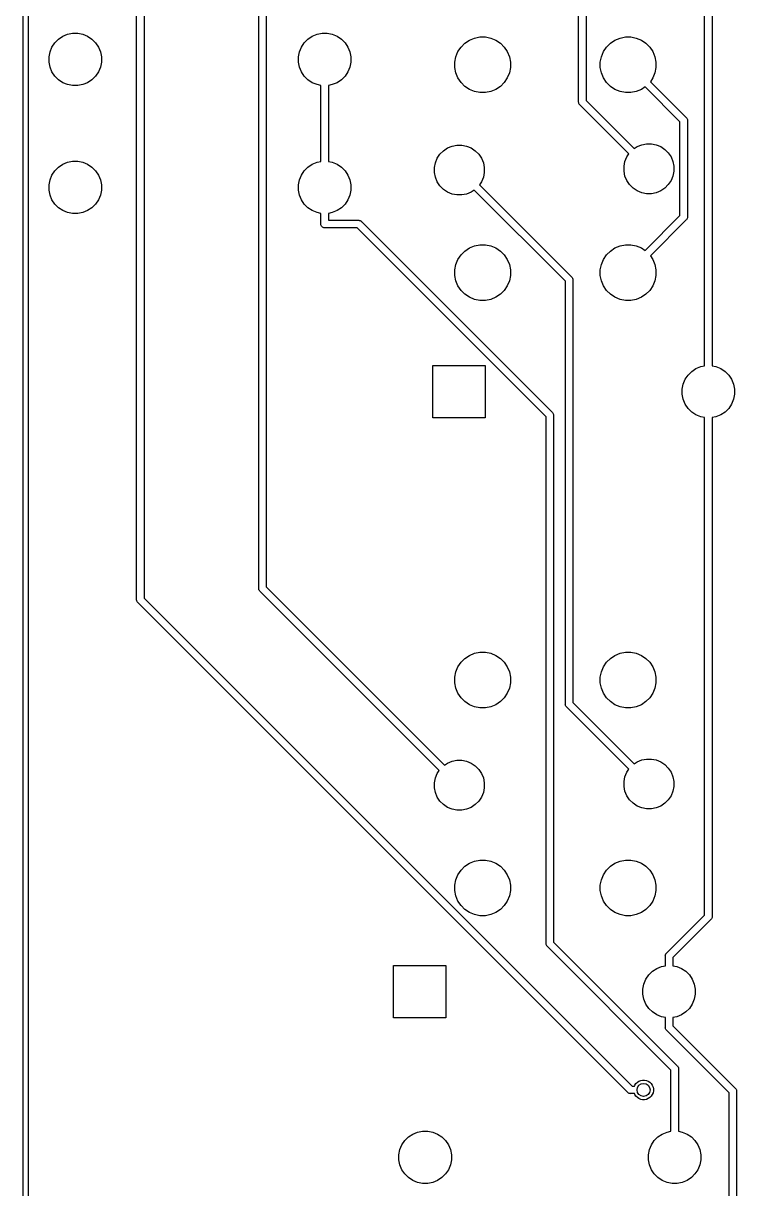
# Model space of a CAD drawing. Extents: x 69 to 169, y -148 to -48.
# Drawn here: x 79.86 to 101.64, y -125.65 to -90.04 of the extents above; entities that cross this region are included whole.
import ezdxf

# ---------------------------------------------------------------- set-up
doc = ezdxf.new("R2010")
doc.units = 0
doc.layers.add('BLACK', color=7, linetype='CONTINUOUS')

msp = doc.modelspace()

# ---------------------------------------------------------------- linework, layer by layer
at = {"layer": 'BLACK', "linetype": 'CONTINUOUS'}
for p, q in [((83.3168, -107.654), (83.3168, -73.861)), ((83.5454, -73.8193), (83.5454, -107.613)), ((79.855, -148.126), (79.855, -78.7612)), ((80.005, -78.7335), (80.005, -148.055)), ((100.666, -100.507), (100.666, -84.8597)), ((100.894, -84.818), (100.894, -100.507)), ((96.8182, -92.4499), (96.8182, -85.2629)), ((97.0468, -85.2212), (97.0468, -92.4082)), ((87.0457, -107.304), (87.0457, -85.483)), ((87.2743, -85.483), (87.2743, -107.263)), ((81.0611, -90.441), (81.2066, -90.3807)), ((81.2066, -90.3807), (81.3612, -90.35)), ((81.3612, -90.35), (81.5188, -90.35)), ((81.5188, -90.35), (81.6734, -90.3807)), ((81.6734, -90.3807), (81.8189, -90.441)), ((88.6811, -90.441), (88.8266, -90.3807)), ((88.8266, -90.3807), (88.9812, -90.35)), ((88.9812, -90.35), (89.1388, -90.35)), ((89.1388, -90.35), (89.2934, -90.3807)), ((89.2934, -90.3807), (89.4389, -90.441)), ((80.6707, -90.9166), (80.731, -90.7711)), ((80.731, -90.7711), (80.8186, -90.64)), ((80.8186, -90.64), (80.93, -90.5286)), ((80.93, -90.5286), (81.0611, -90.441)), ((81.8189, -90.441), (81.95, -90.5286)), ((81.95, -90.5286), (82.0614, -90.64)), ((82.0614, -90.64), (82.149, -90.7711)), ((82.149, -90.7711), (82.2093, -90.9166)), ((88.2907, -90.9166), (88.351, -90.7711)), ((88.351, -90.7711), (88.4386, -90.64)), ((88.4386, -90.64), (88.55, -90.5286)), ((88.55, -90.5286), (88.6811, -90.441)), ((89.4389, -90.441), (89.57, -90.5286)), ((89.57, -90.5286), (89.6814, -90.64)), ((89.6814, -90.64), (89.769, -90.7711)), ((89.769, -90.7711), (89.8293, -90.9166)), ((93.1317, -90.9104), (93.2248, -90.7712)), ((93.2248, -90.7712), (93.3432, -90.6528)), ((93.3432, -90.6528), (93.4824, -90.5597)), ((93.4824, -90.5597), (93.6371, -90.4957)), ((93.6371, -90.4957), (93.8013, -90.463)), ((93.8013, -90.463), (93.9687, -90.463)), ((93.9687, -90.463), (94.1329, -90.4957)), ((94.1329, -90.4957), (94.2876, -90.5597)), ((94.2876, -90.5597), (94.4268, -90.6528)), ((94.4268, -90.6528), (94.5452, -90.7712)), ((94.5452, -90.7712), (94.6383, -90.9104)), ((97.5767, -90.9104), (97.6698, -90.7712)), ((97.6698, -90.7712), (97.7882, -90.6528)), ((97.7882, -90.6528), (97.9274, -90.5597)), ((97.9274, -90.5597), (98.0821, -90.4957)), ((98.0821, -90.4957), (98.2463, -90.463)), ((98.2463, -90.463), (98.4137, -90.463)), ((98.4137, -90.463), (98.5779, -90.4957)), ((98.5779, -90.4957), (98.7326, -90.5597)), ((98.7326, -90.5597), (98.8718, -90.6528)), ((98.8718, -90.6528), (98.9902, -90.7712)), ((98.9902, -90.7712), (99.0833, -90.9104)), ((80.64, -91.0712), (80.6707, -90.9166)), ((80.64, -91.2288), (80.64, -91.0712)), ((82.2093, -90.9166), (82.24, -91.0712)), ((82.24, -91.0712), (82.24, -91.2288)), ((88.26, -91.0712), (88.2907, -90.9166)), ((88.26, -91.2288), (88.26, -91.0712)), ((89.8293, -90.9166), (89.86, -91.0712)), ((89.86, -91.0712), (89.86, -91.2288)), ((93.035, -91.2293), (93.0677, -91.0651)), ((93.0677, -91.0651), (93.1317, -90.9104)), ((94.6383, -90.9104), (94.7023, -91.0651)), ((94.7023, -91.0651), (94.735, -91.2293)), ((97.48, -91.2293), (97.5127, -91.0651)), ((97.5127, -91.0651), (97.5767, -90.9104)), ((99.0833, -90.9104), (99.1473, -91.0651)), ((99.1473, -91.0651), (99.18, -91.2293)), ((80.6707, -91.3834), (80.64, -91.2288)), ((80.731, -91.5289), (80.6707, -91.3834)), ((82.2093, -91.3834), (82.149, -91.5289)), ((82.24, -91.2288), (82.2093, -91.3834)), ((88.2907, -91.3834), (88.26, -91.2288)), ((88.351, -91.5289), (88.2907, -91.3834)), ((89.8293, -91.3834), (89.769, -91.5289)), ((89.86, -91.2288), (89.8293, -91.3834)), ((93.035, -91.3967), (93.035, -91.2293)), ((93.0677, -91.5609), (93.035, -91.3967)), ((94.735, -91.3967), (94.7023, -91.5609)), ((94.735, -91.2293), (94.735, -91.3967)), ((97.48, -91.3967), (97.48, -91.2293)), ((97.5127, -91.5609), (97.48, -91.3967)), ((99.18, -91.3967), (99.1473, -91.5609)), ((99.18, -91.2293), (99.18, -91.3967)), ((80.8186, -91.66), (80.731, -91.5289)), ((80.93, -91.7714), (80.8186, -91.66)), ((81.0611, -91.859), (80.93, -91.7714)), ((81.2066, -91.9193), (81.0611, -91.859)), ((81.8189, -91.859), (81.6734, -91.9193)), ((81.95, -91.7714), (81.8189, -91.859)), ((82.0614, -91.66), (81.95, -91.7714)), ((82.149, -91.5289), (82.0614, -91.66)), ((88.4386, -91.66), (88.351, -91.5289)), ((88.55, -91.7714), (88.4386, -91.66)), ((88.6811, -91.859), (88.55, -91.7714)), ((88.8266, -91.9193), (88.6811, -91.859)), ((89.4389, -91.859), (89.2934, -91.9193)), ((89.57, -91.7714), (89.4389, -91.859)), ((89.6814, -91.66), (89.57, -91.7714)), ((89.769, -91.5289), (89.6814, -91.66)), ((93.1317, -91.7156), (93.0677, -91.5609)), ((93.2248, -91.8548), (93.1317, -91.7156)), ((93.3432, -91.9732), (93.2248, -91.8548)), ((94.5452, -91.8548), (94.4268, -91.9732)), ((94.6383, -91.7156), (94.5452, -91.8548)), ((94.7023, -91.5609), (94.6383, -91.7156)), ((97.5767, -91.7156), (97.5127, -91.5609)), ((97.6698, -91.8548), (97.5767, -91.7156)), ((97.7882, -91.9732), (97.6698, -91.8548)), ((99.0833, -91.7156), (99.0076, -91.8289)), ((99.0076, -91.8289), (100.103, -92.9244)), ((99.1473, -91.5609), (99.0833, -91.7156)), ((81.3612, -91.95), (81.2066, -91.9193)), ((81.5188, -91.95), (81.3612, -91.95)), ((81.6734, -91.9193), (81.5188, -91.95)), ((88.9457, -91.9429), (88.8266, -91.9193)), ((88.9457, -94.2671), (88.9457, -91.9429)), ((89.2934, -91.9193), (89.1743, -91.9429)), ((89.1743, -91.9429), (89.1743, -94.2671)), ((93.4824, -92.0663), (93.3432, -91.9732)), ((93.6371, -92.1303), (93.4824, -92.0663)), ((93.8013, -92.163), (93.6371, -92.1303)), ((93.9687, -92.163), (93.8013, -92.163)), ((94.1329, -92.1303), (93.9687, -92.163)), ((94.2876, -92.0663), (94.1329, -92.1303)), ((94.4268, -91.9732), (94.2876, -92.0663)), ((97.9274, -92.0663), (97.7882, -91.9732)), ((98.0821, -92.1303), (97.9274, -92.0663)), ((98.2463, -92.163), (98.0821, -92.1303)), ((98.4137, -92.163), (98.2463, -92.163)), ((98.5779, -92.1303), (98.4137, -92.163)), ((98.7326, -92.0663), (98.5779, -92.1303)), ((98.8459, -91.9906), (98.7326, -92.0663)), ((99.9119, -93.0565), (98.8459, -91.9906)), ((96.8176, -92.4555), (96.8182, -92.4499)), ((96.8199, -92.4779), (96.8176, -92.4555)), ((96.8235, -92.4898), (96.8199, -92.4779)), ((96.8264, -92.4995), (96.8235, -92.4898)), ((96.837, -92.5193), (96.8264, -92.4995)), ((96.8424, -92.5259), (96.837, -92.5193)), ((96.8477, -92.5324), (96.8424, -92.5259)), ((96.8513, -92.5367), (96.8477, -92.5324)), ((96.8477, -92.5324), (96.8477, -92.5324)), ((96.8556, -92.5403), (96.8513, -92.5367)), ((98.3509, -94.0355), (96.8556, -92.5403)), ((97.0468, -92.4082), (98.5125, -93.8739)), ((100.103, -92.9244), (100.107, -92.928)), ((100.107, -92.928), (100.122, -92.9454)), ((99.9119, -95.9195), (99.9119, -93.0565)), ((100.122, -92.9454), (100.132, -92.9652)), ((100.132, -92.9652), (100.139, -92.9868)), ((100.139, -92.9868), (100.14, -93.0036)), ((100.14, -93.0036), (100.14, -93.0036)), ((100.14, -93.0036), (100.141, -93.0092)), ((100.141, -93.0092), (100.14, -93.0148)), ((100.14, -93.0148), (100.14, -95.9612)), ((92.5821, -94.0423), (92.6883, -93.9361)), ((92.6883, -93.9361), (92.8131, -93.8527)), ((92.8131, -93.8527), (92.9517, -93.7953)), ((92.9517, -93.7953), (93.099, -93.766)), ((93.099, -93.766), (93.249, -93.766)), ((93.249, -93.766), (93.3963, -93.7953)), ((93.3963, -93.7953), (93.5349, -93.8527)), ((93.5349, -93.8527), (93.6597, -93.9361)), ((93.6597, -93.9361), (93.7659, -94.0423)), ((98.5125, -93.8739), (98.6041, -93.8127)), ((98.6041, -93.8127), (98.7427, -93.7553)), ((98.7427, -93.7553), (98.8899, -93.726)), ((98.8899, -93.726), (99.04, -93.726)), ((99.04, -93.726), (99.1873, -93.7553)), ((99.1873, -93.7553), (99.3259, -93.8127)), ((99.3259, -93.8127), (99.4507, -93.8961)), ((99.4507, -93.8961), (99.5569, -94.0023)), ((80.93, -94.4386), (81.0611, -94.351)), ((81.0611, -94.351), (81.2066, -94.2907)), ((81.2066, -94.2907), (81.3612, -94.26)), ((81.3612, -94.26), (81.5188, -94.26)), ((81.5188, -94.26), (81.6734, -94.2907)), ((81.6734, -94.2907), (81.8189, -94.351)), ((81.8189, -94.351), (81.95, -94.4386)), ((88.55, -94.4386), (88.6811, -94.351)), ((88.6811, -94.351), (88.8266, -94.2907)), ((88.8266, -94.2907), (88.9457, -94.2671)), ((89.1743, -94.2671), (89.2934, -94.2907)), ((89.2934, -94.2907), (89.4389, -94.351)), ((89.4389, -94.351), (89.57, -94.4386)), ((92.412, -94.453), (92.4413, -94.3057)), ((92.4413, -94.3057), (92.4987, -94.1671)), ((92.4987, -94.1671), (92.5821, -94.0423)), ((93.7659, -94.0423), (93.8493, -94.1671)), ((93.8493, -94.1671), (93.9067, -94.3057)), ((93.9067, -94.3057), (93.936, -94.453)), ((98.203, -94.4129), (98.2323, -94.2657)), ((98.2323, -94.2657), (98.2897, -94.1271)), ((98.2897, -94.1271), (98.3509, -94.0355)), ((99.5569, -94.0023), (99.6403, -94.1271)), ((99.6403, -94.1271), (99.6977, -94.2657)), ((99.6977, -94.2657), (99.727, -94.4129)), ((80.6707, -94.8266), (80.731, -94.6811)), ((80.731, -94.6811), (80.8186, -94.55)), ((80.8186, -94.55), (80.93, -94.4386)), ((81.95, -94.4386), (82.0614, -94.55)), ((82.0614, -94.55), (82.149, -94.6811)), ((82.149, -94.6811), (82.2093, -94.8266)), ((88.2907, -94.8266), (88.351, -94.6811)), ((88.351, -94.6811), (88.4386, -94.55)), ((88.4386, -94.55), (88.55, -94.4386)), ((89.57, -94.4386), (89.6814, -94.55)), ((89.6814, -94.55), (89.769, -94.6811)), ((89.769, -94.6811), (89.8293, -94.8266)), ((92.412, -94.603), (92.412, -94.453)), ((92.4413, -94.7503), (92.412, -94.603)), ((93.936, -94.603), (93.9067, -94.7503)), ((93.936, -94.453), (93.936, -94.603)), ((98.203, -94.563), (98.203, -94.4129)), ((98.2323, -94.7103), (98.203, -94.563)), ((99.727, -94.563), (99.6977, -94.7103)), ((99.727, -94.4129), (99.727, -94.563)), ((80.64, -94.9812), (80.6707, -94.8266)), ((80.64, -95.1388), (80.64, -94.9812)), ((82.2093, -94.8266), (82.24, -94.9812)), ((82.24, -94.9812), (82.24, -95.1388)), ((88.26, -94.9812), (88.2907, -94.8266)), ((88.26, -95.1388), (88.26, -94.9812)), ((89.8293, -94.8266), (89.86, -94.9812)), ((89.86, -94.9812), (89.86, -95.1388)), ((92.4987, -94.8889), (92.4413, -94.7503)), ((92.5821, -95.0137), (92.4987, -94.8889)), ((92.6883, -95.1199), (92.5821, -95.0137)), ((93.8493, -94.8889), (93.7881, -94.9805)), ((93.7881, -94.9805), (96.6027, -97.795)), ((93.9067, -94.7503), (93.8493, -94.8889)), ((98.2897, -94.8489), (98.2323, -94.7103)), ((98.3731, -94.9737), (98.2897, -94.8489)), ((98.4793, -95.0799), (98.3731, -94.9737)), ((99.5569, -94.9737), (99.4507, -95.0799)), ((99.6403, -94.8489), (99.5569, -94.9737)), ((99.6977, -94.7103), (99.6403, -94.8489)), ((80.6707, -95.2934), (80.64, -95.1388)), ((80.731, -95.4389), (80.6707, -95.2934)), ((82.2093, -95.2934), (82.149, -95.4389)), ((82.24, -95.1388), (82.2093, -95.2934)), ((88.2907, -95.2934), (88.26, -95.1388)), ((88.351, -95.4389), (88.2907, -95.2934)), ((89.8293, -95.2934), (89.769, -95.4389)), ((89.86, -95.1388), (89.8293, -95.2934)), ((92.8131, -95.2033), (92.6883, -95.1199)), ((92.9517, -95.2607), (92.8131, -95.2033)), ((93.099, -95.29), (92.9517, -95.2607)), ((93.249, -95.29), (93.099, -95.29)), ((93.3963, -95.2607), (93.249, -95.29)), ((93.5349, -95.2033), (93.3963, -95.2607)), ((93.6265, -95.1421), (93.5349, -95.2033)), ((96.4115, -97.9271), (93.6265, -95.1421)), ((98.6041, -95.1633), (98.4793, -95.0799)), ((98.7427, -95.2207), (98.6041, -95.1633)), ((98.8899, -95.25), (98.7427, -95.2207)), ((99.04, -95.25), (98.8899, -95.25)), ((99.1873, -95.2207), (99.04, -95.25)), ((99.3259, -95.1633), (99.1873, -95.2207)), ((99.4507, -95.0799), (99.3259, -95.1633)), ((80.8186, -95.57), (80.731, -95.4389)), ((80.93, -95.6814), (80.8186, -95.57)), ((81.0611, -95.769), (80.93, -95.6814)), ((81.2066, -95.8293), (81.0611, -95.769)), ((81.8189, -95.769), (81.6734, -95.8293)), ((81.95, -95.6814), (81.8189, -95.769)), ((82.0614, -95.57), (81.95, -95.6814)), ((82.149, -95.4389), (82.0614, -95.57)), ((88.4386, -95.57), (88.351, -95.4389)), ((88.55, -95.6814), (88.4386, -95.57)), ((88.6811, -95.769), (88.55, -95.6814)), ((88.8266, -95.8293), (88.6811, -95.769)), ((89.4389, -95.769), (89.2934, -95.8293)), ((89.57, -95.6814), (89.4389, -95.769)), ((89.6814, -95.57), (89.57, -95.6814)), ((89.769, -95.4389), (89.6814, -95.57)), ((81.3612, -95.86), (81.2066, -95.8293)), ((81.5188, -95.86), (81.3612, -95.86)), ((81.6734, -95.8293), (81.5188, -95.86)), ((88.9457, -95.8529), (88.8266, -95.8293)), ((88.9457, -96.1722), (88.9457, -95.8529)), ((89.2934, -95.8293), (89.1743, -95.8529)), ((89.1743, -95.8529), (89.1743, -96.0635)), ((89.1743, -96.0635), (90.0904, -96.0635)), ((90.0904, -96.0635), (90.096, -96.0629)), ((90.096, -96.0629), (90.1016, -96.0635)), ((90.1016, -96.0635), (90.1016, -96.0635)), ((90.1016, -96.0635), (90.1184, -96.0652)), ((90.1184, -96.0652), (90.14, -96.0717)), ((90.14, -96.0717), (90.1598, -96.0823)), ((90.1598, -96.0823), (90.1772, -96.0966)), ((90.1772, -96.0966), (90.1808, -96.1009)), ((90.1808, -96.1009), (96.015, -101.935)), ((98.8459, -96.9854), (99.9119, -95.9195)), ((100.103, -96.0516), (99.0076, -97.1471)), ((100.107, -96.048), (100.103, -96.0516)), ((100.122, -96.0306), (100.107, -96.048)), ((100.132, -96.0108), (100.122, -96.0306)), ((100.139, -95.9892), (100.132, -96.0108)), ((100.14, -95.9724), (100.139, -95.9892)), ((100.14, -95.9612), (100.141, -95.9668)), ((100.141, -95.9668), (100.14, -95.9724)), ((100.14, -95.9724), (100.14, -95.9724)), ((88.9451, -96.1778), (88.9457, -96.1722)), ((88.9474, -96.2002), (88.9451, -96.1778)), ((88.9539, -96.2218), (88.9474, -96.2002)), ((88.9645, -96.2416), (88.9539, -96.2218)), ((88.9788, -96.259), (88.9645, -96.2416)), ((88.9962, -96.2733), (88.9788, -96.259)), ((89.016, -96.2839), (88.9962, -96.2733)), ((89.0376, -96.2904), (89.016, -96.2839)), ((89.0544, -96.2921), (89.0376, -96.2904)), ((89.06, -96.2927), (89.0544, -96.2921)), ((89.0656, -96.2921), (89.06, -96.2927)), ((90.0487, -96.2921), (89.0656, -96.2921)), ((95.8238, -102.067), (90.0487, -96.2921)), ((93.6371, -96.8457), (93.8013, -96.813)), ((93.8013, -96.813), (93.9687, -96.813)), ((93.9687, -96.813), (94.1329, -96.8457)), ((98.0821, -96.8457), (98.2463, -96.813)), ((98.2463, -96.813), (98.4137, -96.813)), ((98.4137, -96.813), (98.5779, -96.8457)), ((93.1317, -97.2604), (93.2248, -97.1212)), ((93.2248, -97.1212), (93.3432, -97.0028)), ((93.3432, -97.0028), (93.4824, -96.9097)), ((93.4824, -96.9097), (93.6371, -96.8457)), ((94.1329, -96.8457), (94.2876, -96.9097)), ((94.2876, -96.9097), (94.4268, -97.0028)), ((94.4268, -97.0028), (94.5452, -97.1212)), ((94.5452, -97.1212), (94.6383, -97.2604)), ((97.5767, -97.2604), (97.6698, -97.1212)), ((97.6698, -97.1212), (97.7882, -97.0028)), ((97.7882, -97.0028), (97.9274, -96.9097)), ((97.9274, -96.9097), (98.0821, -96.8457)), ((98.5779, -96.8457), (98.7326, -96.9097)), ((98.7326, -96.9097), (98.8459, -96.9854)), ((99.0076, -97.1471), (99.0833, -97.2604)), ((93.035, -97.5793), (93.0677, -97.4151)), ((93.0677, -97.4151), (93.1317, -97.2604)), ((94.6383, -97.2604), (94.7023, -97.4151)), ((94.7023, -97.4151), (94.735, -97.5793)), ((97.48, -97.5793), (97.5127, -97.4151)), ((97.5127, -97.4151), (97.5767, -97.2604)), ((99.0833, -97.2604), (99.1473, -97.4151)), ((99.1473, -97.4151), (99.18, -97.5793)), ((93.035, -97.7467), (93.035, -97.5793)), ((93.0677, -97.9109), (93.035, -97.7467)), ((93.1317, -98.0656), (93.0677, -97.9109)), ((94.7023, -97.9109), (94.6383, -98.0656)), ((94.735, -97.7467), (94.7023, -97.9109)), ((94.735, -97.5793), (94.735, -97.7467)), ((96.6027, -97.795), (96.607, -97.7986)), ((96.607, -97.7986), (96.6213, -97.816)), ((96.6213, -97.816), (96.6319, -97.8358)), ((96.6319, -97.8358), (96.6384, -97.8574)), ((96.6384, -97.8574), (96.6401, -97.8742)), ((96.6401, -97.8742), (96.6401, -97.8742)), ((96.6401, -97.8742), (96.6407, -97.8798)), ((96.6407, -97.8798), (96.6401, -97.8854)), ((96.6401, -97.8854), (96.6401, -110.797)), ((97.48, -97.7467), (97.48, -97.5793)), ((97.5127, -97.9109), (97.48, -97.7467)), ((97.5767, -98.0656), (97.5127, -97.9109)), ((99.1473, -97.9109), (99.0833, -98.0656)), ((99.18, -97.7467), (99.1473, -97.9109)), ((99.18, -97.5793), (99.18, -97.7467)), ((93.2248, -98.2048), (93.1317, -98.0656)), ((93.3432, -98.3232), (93.2248, -98.2048)), ((94.5452, -98.2048), (94.4268, -98.3232)), ((94.6383, -98.0656), (94.5452, -98.2048)), ((96.4115, -110.839), (96.4115, -97.9271)), ((97.6698, -98.2048), (97.5767, -98.0656)), ((97.7882, -98.3232), (97.6698, -98.2048)), ((98.9902, -98.2048), (98.8718, -98.3232)), ((99.0833, -98.0656), (98.9902, -98.2048)), ((93.4824, -98.4163), (93.3432, -98.3232)), ((93.6371, -98.4803), (93.4824, -98.4163)), ((93.8013, -98.513), (93.6371, -98.4803)), ((93.9687, -98.513), (93.8013, -98.513)), ((94.1329, -98.4803), (93.9687, -98.513)), ((94.2876, -98.4163), (94.1329, -98.4803)), ((94.4268, -98.3232), (94.2876, -98.4163)), ((97.9274, -98.4163), (97.7882, -98.3232)), ((98.0821, -98.4803), (97.9274, -98.4163)), ((98.2463, -98.513), (98.0821, -98.4803)), ((98.4137, -98.513), (98.2463, -98.513)), ((98.5779, -98.4803), (98.4137, -98.513)), ((98.7326, -98.4163), (98.5779, -98.4803)), ((98.8718, -98.3232), (98.7326, -98.4163)), ((92.36, -102.1), (92.36, -100.5)), ((92.36, -100.5), (93.96, -100.5)), ((93.96, -100.5), (93.96, -102.1)), ((100.159, -100.79), (100.27, -100.679)), ((100.27, -100.679), (100.401, -100.591)), ((100.401, -100.591), (100.547, -100.531)), ((100.547, -100.531), (100.666, -100.507)), ((100.894, -100.507), (101.013, -100.531)), ((101.013, -100.531), (101.159, -100.591)), ((101.159, -100.591), (101.29, -100.679)), ((101.29, -100.679), (101.401, -100.79)), ((99.98, -101.221), (100.011, -101.067)), ((100.011, -101.067), (100.071, -100.921)), ((100.071, -100.921), (100.159, -100.79)), ((101.401, -100.79), (101.489, -100.921)), ((101.489, -100.921), (101.549, -101.067)), ((101.549, -101.067), (101.58, -101.221)), ((99.98, -101.379), (99.98, -101.221)), ((100.011, -101.533), (99.98, -101.379)), ((101.58, -101.379), (101.549, -101.533)), ((101.58, -101.221), (101.58, -101.379)), ((100.071, -101.679), (100.011, -101.533)), ((100.159, -101.81), (100.071, -101.679)), ((100.27, -101.921), (100.159, -101.81)), ((101.401, -101.81), (101.29, -101.921)), ((101.489, -101.679), (101.401, -101.81)), ((101.549, -101.533), (101.489, -101.679)), ((93.96, -102.1), (92.36, -102.1)), ((95.8238, -118.159), (95.8238, -102.067)), ((96.015, -101.935), (96.0193, -101.939)), ((96.0193, -101.939), (96.0336, -101.956)), ((96.0336, -101.956), (96.0442, -101.976)), ((96.0442, -101.976), (96.0507, -101.997)), ((96.0507, -101.997), (96.0524, -102.014)), ((96.0524, -102.014), (96.0524, -102.014)), ((96.0524, -102.014), (96.053, -102.02)), ((96.053, -102.02), (96.0524, -102.026)), ((96.0524, -102.026), (96.0524, -118.117)), ((100.401, -102.009), (100.27, -101.921)), ((100.547, -102.069), (100.401, -102.009)), ((100.666, -102.093), (100.547, -102.069)), ((100.666, -117.29), (100.666, -102.093)), ((101.013, -102.069), (100.894, -102.093)), ((100.894, -102.093), (100.894, -117.332)), ((101.159, -102.009), (101.013, -102.069)), ((101.29, -101.921), (101.159, -102.009)), ((87.0451, -107.31), (87.0457, -107.304)), ((87.0457, -107.316), (87.0451, -107.31)), ((87.0474, -107.332), (87.0457, -107.316)), ((87.0457, -107.316), (87.0457, -107.316)), ((87.0539, -107.354), (87.0474, -107.332)), ((87.0645, -107.374), (87.0539, -107.354)), ((87.0788, -107.391), (87.0645, -107.374)), ((87.0831, -107.395), (87.0788, -107.391)), ((92.5599, -112.872), (87.0831, -107.395)), ((87.2743, -107.263), (92.7215, -112.71)), ((83.3162, -107.66), (83.3168, -107.654)), ((83.3168, -107.666), (83.3162, -107.66)), ((83.3185, -107.683), (83.3168, -107.666)), ((83.3168, -107.666), (83.3168, -107.666)), ((83.325, -107.704), (83.3185, -107.683)), ((83.3356, -107.724), (83.325, -107.704)), ((83.3499, -107.741), (83.3356, -107.724)), ((83.3542, -107.745), (83.3499, -107.741)), ((98.3183, -122.709), (83.3542, -107.745)), ((83.5454, -107.613), (98.4504, -122.518)), ((93.4824, -109.356), (93.6371, -109.292)), ((93.6371, -109.292), (93.8013, -109.259)), ((93.8013, -109.259), (93.9687, -109.259)), ((93.9687, -109.259), (94.1329, -109.292)), ((94.1329, -109.292), (94.2876, -109.356)), ((97.9274, -109.356), (98.0821, -109.292)), ((98.0821, -109.292), (98.2463, -109.259)), ((98.2463, -109.259), (98.4137, -109.259)), ((98.4137, -109.259), (98.5779, -109.292)), ((98.5779, -109.292), (98.7326, -109.356)), ((93.1317, -109.706), (93.2248, -109.567)), ((93.2248, -109.567), (93.3432, -109.449)), ((93.3432, -109.449), (93.4824, -109.356)), ((94.2876, -109.356), (94.4268, -109.449)), ((94.4268, -109.449), (94.5452, -109.567)), ((94.5452, -109.567), (94.6383, -109.706)), ((97.5767, -109.706), (97.6698, -109.567)), ((97.6698, -109.567), (97.7882, -109.449)), ((97.7882, -109.449), (97.9274, -109.356)), ((98.7326, -109.356), (98.8718, -109.449)), ((98.8718, -109.449), (98.9902, -109.567)), ((98.9902, -109.567), (99.0833, -109.706)), ((93.035, -110.025), (93.0677, -109.861)), ((93.0677, -109.861), (93.1317, -109.706)), ((94.6383, -109.706), (94.7023, -109.861)), ((94.7023, -109.861), (94.735, -110.025)), ((97.48, -110.025), (97.5127, -109.861)), ((97.5127, -109.861), (97.5767, -109.706)), ((99.0833, -109.706), (99.1473, -109.861)), ((99.1473, -109.861), (99.18, -110.025)), ((93.035, -110.193), (93.035, -110.025)), ((93.0677, -110.357), (93.035, -110.193)), ((93.1317, -110.512), (93.0677, -110.357)), ((94.7023, -110.357), (94.6383, -110.512)), ((94.735, -110.193), (94.7023, -110.357)), ((94.735, -110.025), (94.735, -110.193)), ((97.48, -110.193), (97.48, -110.025)), ((97.5127, -110.357), (97.48, -110.193)), ((97.5767, -110.512), (97.5127, -110.357)), ((99.1473, -110.357), (99.0833, -110.512)), ((99.18, -110.193), (99.1473, -110.357)), ((99.18, -110.025), (99.18, -110.193)), ((93.2248, -110.651), (93.1317, -110.512)), ((93.3432, -110.769), (93.2248, -110.651)), ((94.5452, -110.651), (94.4268, -110.769)), ((94.6383, -110.512), (94.5452, -110.651)), ((97.6698, -110.651), (97.5767, -110.512)), ((97.7882, -110.769), (97.6698, -110.651)), ((98.9902, -110.651), (98.8718, -110.769)), ((99.0833, -110.512), (98.9902, -110.651)), ((93.4824, -110.862), (93.3432, -110.769)), ((93.6371, -110.926), (93.4824, -110.862)), ((93.8013, -110.959), (93.6371, -110.926)), ((93.9687, -110.959), (93.8013, -110.959)), ((94.1329, -110.926), (93.9687, -110.959)), ((94.2876, -110.862), (94.1329, -110.926)), ((94.4268, -110.769), (94.2876, -110.862)), ((96.4109, -110.845), (96.4115, -110.839)), ((96.4132, -110.867), (96.4109, -110.845)), ((96.4176, -110.882), (96.4132, -110.867)), ((96.4197, -110.889), (96.4176, -110.882)), ((96.4303, -110.909), (96.4197, -110.889)), ((96.4357, -110.915), (96.4303, -110.909)), ((96.441, -110.922), (96.4357, -110.915)), ((96.4446, -110.926), (96.441, -110.922)), ((96.441, -110.922), (96.441, -110.922)), ((96.4489, -110.93), (96.4446, -110.926)), ((98.3509, -112.832), (96.4489, -110.93)), ((96.6401, -110.797), (98.5125, -112.67)), ((97.9274, -110.862), (97.7882, -110.769)), ((98.0821, -110.926), (97.9274, -110.862)), ((98.2463, -110.959), (98.0821, -110.926)), ((98.4137, -110.959), (98.2463, -110.959)), ((98.5779, -110.926), (98.4137, -110.959)), ((98.7326, -110.862), (98.5779, -110.926)), ((98.8718, -110.769), (98.7326, -110.862)), ((92.7215, -112.71), (92.8131, -112.649)), ((92.8131, -112.649), (92.9517, -112.591)), ((92.9517, -112.591), (93.099, -112.562)), ((93.099, -112.562), (93.249, -112.562)), ((93.249, -112.562), (93.3963, -112.591)), ((93.3963, -112.591), (93.5349, -112.649)), ((93.5349, -112.649), (93.6597, -112.732)), ((93.6597, -112.732), (93.7659, -112.838)), ((93.7659, -112.838), (93.8493, -112.963)), ((98.2897, -112.923), (98.3509, -112.832)), ((98.5125, -112.67), (98.6041, -112.609)), ((98.6041, -112.609), (98.7427, -112.551)), ((98.7427, -112.551), (98.8899, -112.522)), ((98.8899, -112.522), (99.04, -112.522)), ((99.04, -112.522), (99.1873, -112.551)), ((99.1873, -112.551), (99.3259, -112.609)), ((99.3259, -112.609), (99.4507, -112.692)), ((99.4507, -112.692), (99.5569, -112.798)), ((99.5569, -112.798), (99.6403, -112.923)), ((92.412, -113.249), (92.4413, -113.102)), ((92.4413, -113.102), (92.4987, -112.963)), ((92.4987, -112.963), (92.5599, -112.872)), ((93.8493, -112.963), (93.9067, -113.102)), ((93.9067, -113.102), (93.936, -113.249)), ((98.203, -113.209), (98.2323, -113.062)), ((98.203, -113.359), (98.203, -113.209)), ((98.2323, -113.062), (98.2897, -112.923)), ((99.6403, -112.923), (99.6977, -113.062)), ((99.6977, -113.062), (99.727, -113.209)), ((99.727, -113.209), (99.727, -113.359)), ((92.412, -113.399), (92.412, -113.249)), ((92.4413, -113.546), (92.412, -113.399)), ((92.4987, -113.685), (92.4413, -113.546)), ((93.9067, -113.546), (93.8493, -113.685)), ((93.936, -113.399), (93.9067, -113.546)), ((93.936, -113.249), (93.936, -113.399)), ((98.2323, -113.506), (98.203, -113.359)), ((98.2897, -113.645), (98.2323, -113.506)), ((99.6977, -113.506), (99.6403, -113.645)), ((99.727, -113.359), (99.6977, -113.506)), ((92.5821, -113.81), (92.4987, -113.685)), ((92.6883, -113.916), (92.5821, -113.81)), ((92.8131, -113.999), (92.6883, -113.916)), ((93.6597, -113.916), (93.5349, -113.999)), ((93.7659, -113.81), (93.6597, -113.916)), ((93.8493, -113.685), (93.7659, -113.81)), ((98.3731, -113.77), (98.2897, -113.645)), ((98.4793, -113.876), (98.3731, -113.77)), ((98.6041, -113.959), (98.4793, -113.876)), ((99.4507, -113.876), (99.3259, -113.959)), ((99.5569, -113.77), (99.4507, -113.876)), ((99.6403, -113.645), (99.5569, -113.77)), ((92.9517, -114.057), (92.8131, -113.999)), ((93.099, -114.086), (92.9517, -114.057)), ((93.249, -114.086), (93.099, -114.086)), ((93.3963, -114.057), (93.249, -114.086)), ((93.5349, -113.999), (93.3963, -114.057)), ((98.7427, -114.017), (98.6041, -113.959)), ((98.8899, -114.046), (98.7427, -114.017)), ((99.04, -114.046), (98.8899, -114.046)), ((99.1873, -114.017), (99.04, -114.046)), ((99.3259, -113.959), (99.1873, -114.017)), ((93.3432, -115.799), (93.4824, -115.706)), ((93.4824, -115.706), (93.6371, -115.642)), ((93.6371, -115.642), (93.8013, -115.609)), ((93.8013, -115.609), (93.9687, -115.609)), ((93.9687, -115.609), (94.1329, -115.642)), ((94.1329, -115.642), (94.2876, -115.706)), ((94.2876, -115.706), (94.4268, -115.799)), ((97.7882, -115.799), (97.9274, -115.706)), ((97.9274, -115.706), (98.0821, -115.642)), ((98.0821, -115.642), (98.2463, -115.609)), ((98.2463, -115.609), (98.4137, -115.609)), ((98.4137, -115.609), (98.5779, -115.642)), ((98.5779, -115.642), (98.7326, -115.706)), ((98.7326, -115.706), (98.8718, -115.799)), ((93.0677, -116.211), (93.1317, -116.056)), ((93.1317, -116.056), (93.2248, -115.917)), ((93.2248, -115.917), (93.3432, -115.799)), ((94.4268, -115.799), (94.5452, -115.917)), ((94.5452, -115.917), (94.6383, -116.056)), ((94.6383, -116.056), (94.7023, -116.211)), ((97.5127, -116.211), (97.5767, -116.056)), ((97.5767, -116.056), (97.6698, -115.917)), ((97.6698, -115.917), (97.7882, -115.799)), ((98.8718, -115.799), (98.9902, -115.917)), ((98.9902, -115.917), (99.0833, -116.056)), ((99.0833, -116.056), (99.1473, -116.211)), ((93.035, -116.375), (93.0677, -116.211)), ((93.035, -116.543), (93.035, -116.375)), ((94.7023, -116.211), (94.735, -116.375)), ((94.735, -116.375), (94.735, -116.543)), ((97.48, -116.375), (97.5127, -116.211)), ((97.48, -116.543), (97.48, -116.375)), ((99.1473, -116.211), (99.18, -116.375)), ((99.18, -116.375), (99.18, -116.543)), ((93.0677, -116.707), (93.035, -116.543)), ((93.1317, -116.862), (93.0677, -116.707)), ((94.7023, -116.707), (94.6383, -116.862)), ((94.735, -116.543), (94.7023, -116.707)), ((97.5127, -116.707), (97.48, -116.543)), ((97.5767, -116.862), (97.5127, -116.707)), ((99.1473, -116.707), (99.0833, -116.862)), ((99.18, -116.543), (99.1473, -116.707)), ((93.2248, -117.001), (93.1317, -116.862)), ((93.3432, -117.119), (93.2248, -117.001)), ((93.4824, -117.212), (93.3432, -117.119)), ((94.4268, -117.119), (94.2876, -117.212)), ((94.5452, -117.001), (94.4268, -117.119)), ((94.6383, -116.862), (94.5452, -117.001)), ((97.6698, -117.001), (97.5767, -116.862)), ((97.7882, -117.119), (97.6698, -117.001)), ((97.9274, -117.212), (97.7882, -117.119)), ((98.8718, -117.119), (98.7326, -117.212)), ((98.9902, -117.001), (98.8718, -117.119)), ((99.0833, -116.862), (98.9902, -117.001)), ((93.6371, -117.276), (93.4824, -117.212)), ((93.8013, -117.309), (93.6371, -117.276)), ((93.9687, -117.309), (93.8013, -117.309)), ((94.1329, -117.276), (93.9687, -117.309)), ((94.2876, -117.212), (94.1329, -117.276)), ((98.0821, -117.276), (97.9274, -117.212)), ((98.2463, -117.309), (98.0821, -117.276)), ((98.4137, -117.309), (98.2463, -117.309)), ((98.5779, -117.276), (98.4137, -117.309)), ((98.7326, -117.212), (98.5779, -117.276)), ((99.5031, -118.453), (100.666, -117.29)), ((100.857, -117.422), (99.6943, -118.585)), ((100.861, -117.419), (100.857, -117.422)), ((100.875, -117.401), (100.861, -117.419)), ((100.886, -117.382), (100.875, -117.401)), ((100.893, -117.36), (100.886, -117.382)), ((100.894, -117.343), (100.893, -117.36)), ((100.894, -117.332), (100.895, -117.338)), ((100.895, -117.338), (100.894, -117.343)), ((100.894, -117.343), (100.894, -117.343)), ((95.8232, -118.164), (95.8238, -118.159)), ((95.8238, -118.17), (95.8232, -118.164)), ((95.8255, -118.187), (95.8238, -118.17)), ((95.8238, -118.17), (95.8238, -118.17)), ((95.832, -118.208), (95.8255, -118.187)), ((95.8426, -118.228), (95.832, -118.208)), ((96.0524, -118.117), (99.8269, -121.892)), ((95.8569, -118.246), (95.8426, -118.228)), ((95.8612, -118.249), (95.8569, -118.246)), ((99.6357, -122.024), (95.8612, -118.249)), ((99.4651, -118.538), (99.4674, -118.515)), ((99.4657, -118.543), (99.4651, -118.538)), ((99.4657, -118.837), (99.4657, -118.543)), ((99.4674, -118.515), (99.4739, -118.494)), ((99.4739, -118.494), (99.4798, -118.483)), ((99.4798, -118.483), (99.4845, -118.474)), ((99.4845, -118.474), (99.4911, -118.466)), ((99.4911, -118.466), (99.4952, -118.461)), ((99.4952, -118.461), (99.4988, -118.456)), ((99.4952, -118.461), (99.4952, -118.461)), ((99.4988, -118.456), (99.5031, -118.453)), ((91.16, -120.43), (91.16, -118.83)), ((91.16, -118.83), (92.76, -118.83)), ((92.76, -118.83), (92.76, -120.43)), ((99.2011, -118.921), (99.3466, -118.861)), ((99.3466, -118.861), (99.4657, -118.837)), ((99.6943, -118.585), (99.6943, -118.837)), ((99.6943, -118.837), (99.8134, -118.861)), ((99.8134, -118.861), (99.9589, -118.921)), ((98.8107, -119.397), (98.871, -119.251)), ((98.871, -119.251), (98.9586, -119.12)), ((98.9586, -119.12), (99.07, -119.009)), ((99.07, -119.009), (99.2011, -118.921)), ((99.9589, -118.921), (100.09, -119.009)), ((100.09, -119.009), (100.201, -119.12)), ((100.201, -119.12), (100.289, -119.251)), ((100.289, -119.251), (100.349, -119.397)), ((98.78, -119.551), (98.8107, -119.397)), ((98.78, -119.709), (98.78, -119.551)), ((100.349, -119.397), (100.38, -119.551)), ((100.38, -119.551), (100.38, -119.709)), ((98.8107, -119.863), (98.78, -119.709)), ((98.871, -120.009), (98.8107, -119.863)), ((100.349, -119.863), (100.289, -120.009)), ((100.38, -119.709), (100.349, -119.863)), ((98.9586, -120.14), (98.871, -120.009)), ((99.07, -120.251), (98.9586, -120.14)), ((99.2011, -120.339), (99.07, -120.251)), ((99.3466, -120.399), (99.2011, -120.339)), ((99.9589, -120.339), (99.8134, -120.399)), ((100.09, -120.251), (99.9589, -120.339)), ((100.201, -120.14), (100.09, -120.251)), ((100.289, -120.009), (100.201, -120.14)), ((92.76, -120.43), (91.16, -120.43)), ((99.4657, -120.423), (99.3466, -120.399)), ((99.4657, -120.717), (99.4657, -120.423)), ((99.8134, -120.399), (99.6943, -120.423)), ((99.6943, -120.423), (99.6943, -120.675)), ((99.6943, -120.675), (101.607, -122.588)), ((99.4651, -120.722), (99.4657, -120.717)), ((99.4674, -120.745), (99.4651, -120.722)), ((99.4739, -120.766), (99.4674, -120.745)), ((99.4845, -120.786), (99.4739, -120.766)), ((99.4899, -120.793), (99.4845, -120.786)), ((99.4952, -120.799), (99.4899, -120.793)), ((99.4988, -120.804), (99.4952, -120.799)), ((99.4952, -120.799), (99.4952, -120.799)), ((99.5031, -120.807), (99.4988, -120.804)), ((101.416, -122.72), (99.5031, -120.807)), ((99.6357, -123.578), (99.6357, -122.024)), ((99.8269, -121.892), (99.8312, -121.895)), ((99.8312, -121.895), (99.8348, -121.899)), ((99.8348, -121.899), (99.8348, -121.899)), ((99.8348, -121.899), (99.8455, -121.912)), ((99.8455, -121.912), (99.8561, -121.932)), ((99.8561, -121.932), (99.8561, -121.932)), ((99.8561, -121.932), (99.8626, -121.954)), ((99.8626, -121.954), (99.8643, -121.971)), ((99.8643, -121.971), (99.8643, -121.971)), ((99.8643, -121.971), (99.8649, -121.976)), ((99.8649, -121.976), (99.8643, -121.982)), ((99.8643, -121.982), (99.8643, -123.897)), ((98.5364, -122.49), (98.5693, -122.441)), ((98.5693, -122.441), (98.6111, -122.399)), ((98.6111, -122.399), (98.6602, -122.366)), ((98.6602, -122.366), (98.7148, -122.344)), ((98.7148, -122.344), (98.7728, -122.332)), ((98.7728, -122.332), (98.8318, -122.332)), ((98.8318, -122.332), (98.8898, -122.344)), ((98.8898, -122.344), (98.9444, -122.366)), ((98.9444, -122.366), (98.9935, -122.399)), ((98.9935, -122.399), (99.0353, -122.441)), ((99.0353, -122.441), (99.0682, -122.49)), ((98.3219, -122.713), (98.3183, -122.709)), ((98.3393, -122.728), (98.3219, -122.713)), ((98.3591, -122.738), (98.3393, -122.728)), ((98.3742, -122.743), (98.3591, -122.738)), ((98.3807, -122.745), (98.3742, -122.743)), ((98.383, -122.745), (98.3807, -122.745)), ((98.3975, -122.746), (98.383, -122.745)), ((98.4031, -122.747), (98.3975, -122.746)), ((98.3975, -122.746), (98.3975, -122.746)), ((98.4087, -122.746), (98.4031, -122.747)), ((98.5249, -122.746), (98.4087, -122.746)), ((98.4504, -122.518), (98.5249, -122.518)), ((98.5249, -122.518), (98.5364, -122.49)), ((98.5364, -122.774), (98.5249, -122.746)), ((98.5693, -122.823), (98.5364, -122.774)), ((98.6111, -122.865), (98.5693, -122.823)), ((99.0353, -122.823), (98.9935, -122.865)), ((99.0682, -122.774), (99.0353, -122.823)), ((99.0682, -122.49), (99.0908, -122.545)), ((99.0908, -122.72), (99.0682, -122.774)), ((99.0908, -122.545), (99.1023, -122.603)), ((99.1023, -122.662), (99.0908, -122.72)), ((99.1023, -122.603), (99.1023, -122.662)), ((101.416, -137.607), (101.416, -122.72)), ((101.607, -122.588), (101.611, -122.591)), ((101.611, -122.591), (101.625, -122.609)), ((101.625, -122.609), (101.636, -122.628)), ((101.636, -122.628), (101.643, -122.65)), ((101.643, -122.65), (101.644, -122.667)), ((101.644, -122.667), (101.644, -122.667)), ((101.644, -122.667), (101.645, -122.672)), ((101.645, -122.672), (101.644, -122.678)), ((101.644, -122.678), (101.644, -137.607)), ((98.6602, -122.898), (98.6111, -122.865)), ((98.7148, -122.921), (98.6602, -122.898)), ((98.7728, -122.932), (98.7148, -122.921)), ((98.8318, -122.932), (98.7728, -122.932)), ((98.8898, -122.921), (98.8318, -122.932)), ((98.9444, -122.898), (98.8898, -122.921)), ((98.9935, -122.865), (98.9444, -122.898)), ((91.8966, -123.921), (92.0512, -123.89)), ((92.0512, -123.89), (92.2088, -123.89)), ((92.2088, -123.89), (92.3634, -123.921)), ((99.5166, -123.921), (99.6357, -123.897)), ((99.6357, -123.897), (99.6357, -123.578)), ((99.6357, -123.578), (99.6357, -123.578)), ((99.8643, -123.897), (99.9834, -123.921)), ((91.421, -124.311), (91.5086, -124.18)), ((91.5086, -124.18), (91.62, -124.069)), ((91.62, -124.069), (91.7511, -123.981)), ((91.7511, -123.981), (91.8966, -123.921)), ((92.3634, -123.921), (92.5089, -123.981)), ((92.5089, -123.981), (92.64, -124.069)), ((92.64, -124.069), (92.7514, -124.18)), ((92.7514, -124.18), (92.839, -124.311)), ((99.041, -124.311), (99.1286, -124.18)), ((99.1286, -124.18), (99.24, -124.069)), ((99.24, -124.069), (99.3711, -123.981)), ((99.3711, -123.981), (99.5166, -123.921)), ((99.9834, -123.921), (100.129, -123.981)), ((100.129, -123.981), (100.26, -124.069)), ((100.26, -124.069), (100.371, -124.18)), ((100.371, -124.18), (100.459, -124.311)), ((91.33, -124.611), (91.3607, -124.457)), ((91.33, -124.769), (91.33, -124.611)), ((91.3607, -124.457), (91.421, -124.311)), ((92.839, -124.311), (92.8993, -124.457)), ((92.8993, -124.457), (92.93, -124.611)), ((92.93, -124.611), (92.93, -124.769)), ((98.95, -124.611), (98.9807, -124.457)), ((98.95, -124.769), (98.95, -124.611)), ((98.9807, -124.457), (99.041, -124.311)), ((100.459, -124.311), (100.519, -124.457)), ((100.519, -124.457), (100.55, -124.611)), ((100.55, -124.611), (100.55, -124.769)), ((91.3607, -124.923), (91.33, -124.769)), ((91.421, -125.069), (91.3607, -124.923)), ((92.8993, -124.923), (92.839, -125.069)), ((92.93, -124.769), (92.8993, -124.923)), ((98.9807, -124.923), (98.95, -124.769)), ((99.041, -125.069), (98.9807, -124.923)), ((100.519, -124.923), (100.459, -125.069)), ((100.55, -124.769), (100.519, -124.923)), ((91.5086, -125.2), (91.421, -125.069)), ((91.62, -125.311), (91.5086, -125.2)), ((91.7511, -125.399), (91.62, -125.311)), ((92.64, -125.311), (92.5089, -125.399)), ((92.7514, -125.2), (92.64, -125.311)), ((92.839, -125.069), (92.7514, -125.2)), ((99.1286, -125.2), (99.041, -125.069)), ((99.24, -125.311), (99.1286, -125.2)), ((99.3711, -125.399), (99.24, -125.311)), ((100.26, -125.311), (100.129, -125.399)), ((100.371, -125.2), (100.26, -125.311)), ((100.459, -125.069), (100.371, -125.2)), ((91.8966, -125.459), (91.7511, -125.399)), ((92.0512, -125.49), (91.8966, -125.459)), ((92.2088, -125.49), (92.0512, -125.49)), ((92.3634, -125.459), (92.2088, -125.49)), ((92.5089, -125.399), (92.3634, -125.459)), ((99.5166, -125.459), (99.3711, -125.399)), ((99.6712, -125.49), (99.5166, -125.459)), ((99.8288, -125.49), (99.6712, -125.49)), ((99.9834, -125.459), (99.8288, -125.49)), ((100.129, -125.399), (99.9834, -125.459))]:
    msp.add_line(p, q, dxfattribs=at)
at = {"layer": 'BLACK'}
msp.add_circle((98.8023, -122.632), 0.2, dxfattribs=at)

doc.saveas('drawing.dxf')
